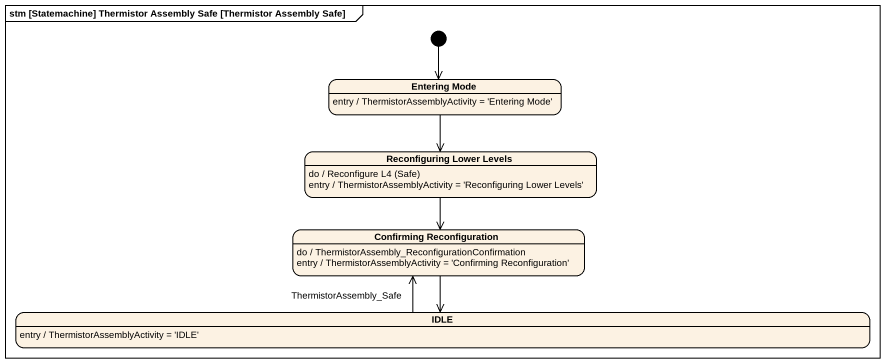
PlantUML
@startuml
mainframe stm [Statemachine] Thermistor Assembly Safe [Thermistor Assembly Safe]
hide empty description
state "Entering Mode" as Entering_Mode
Entering_Mode : entry / ThermistorAssemblyActivity = 'Entering Mode'
state "Reconfiguring Lower Levels" as Reconfiguring_Lower_Levels
Reconfiguring_Lower_Levels : do / Reconfigure L4 (Safe)
Reconfiguring_Lower_Levels : entry / ThermistorAssemblyActivity = 'Reconfiguring Lower Levels'
state "Confirming Reconfiguration" as Confirming_Reconfiguration
Confirming_Reconfiguration : do / ThermistorAssembly_ReconfigurationConfirmation
Confirming_Reconfiguration : entry / ThermistorAssemblyActivity = 'Confirming Reconfiguration'
state IDLE
IDLE : entry / ThermistorAssemblyActivity = 'IDLE'
[*] --> Entering_Mode
Entering_Mode --> Reconfiguring_Lower_Levels
Reconfiguring_Lower_Levels --> Confirming_Reconfiguration
Confirming_Reconfiguration --> IDLE
IDLE -up-> Confirming_Reconfiguration : ThermistorAssembly_Safe
@enduml
